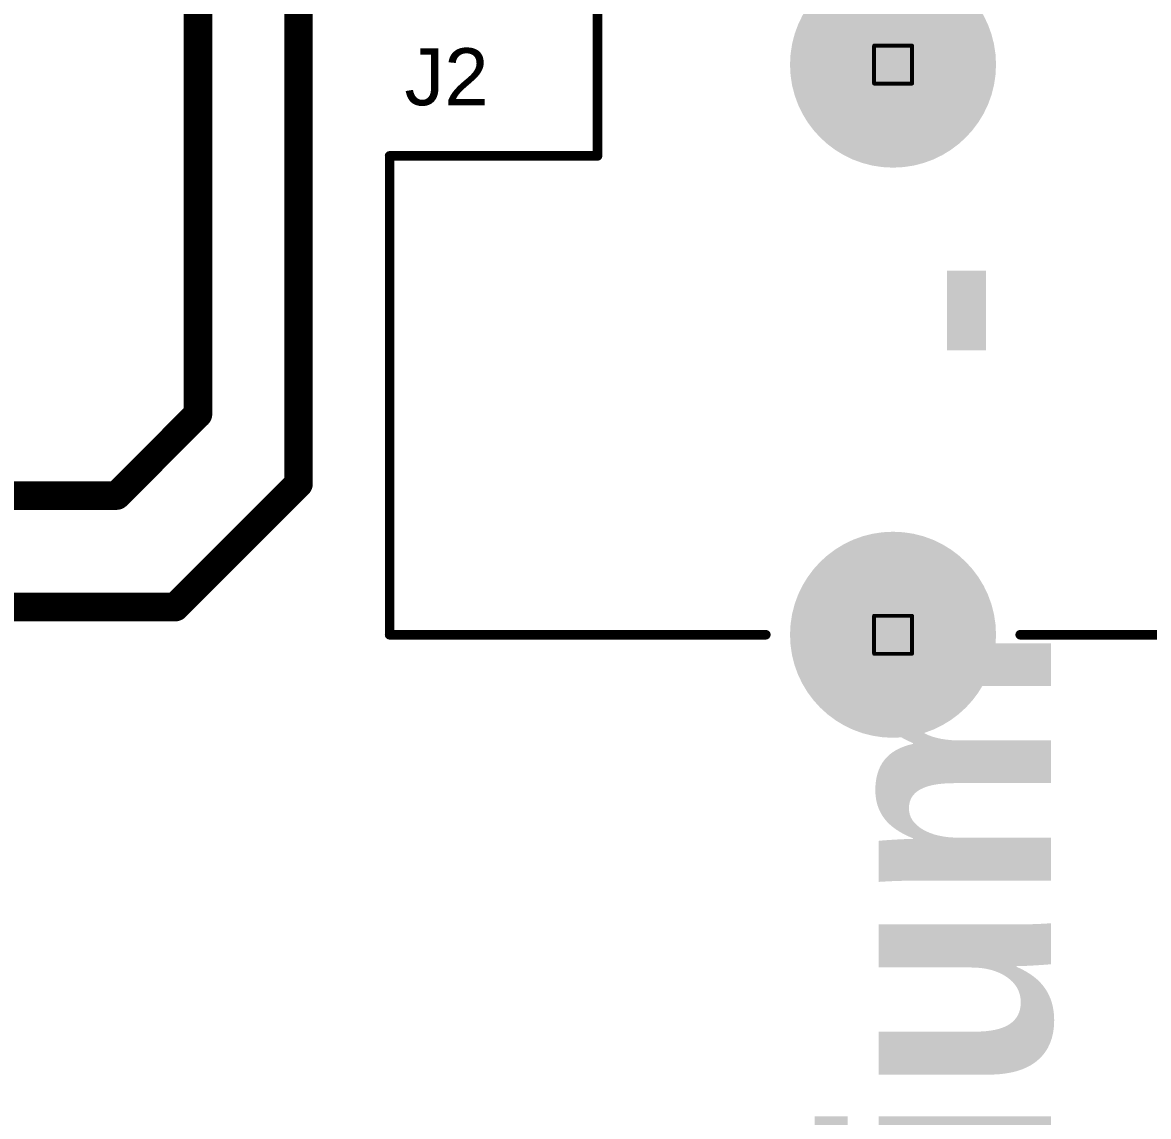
# Model space of a CAD drawing. Header units: inches. Extents: x 29 to 267, y 155 to 337.
# Drawn here: x 103.32 to 118.38, y 247.29 to 261.91 of the extents above; entities that cross this region are included whole.
import ezdxf

# ---------------------------------------------------------------- set-up
doc = ezdxf.new("R2010")
doc.units = ezdxf.units.IN
for name, color, linetype in [('Board Outline', 216, 'Continuous'), ('Bottom Layer', 5, 'Continuous'), ('Bottom Solder', 6, 'Continuous'), ('Drill Drawing', 1, 'Continuous'), ('Multi-Layer', 9, 'Continuous'), ('Pad Holes', 156, 'Continuous'), ('Top Layer', 1, 'Continuous'), ('Top Overlay', 2, 'Continuous'), ('Top Solder', 216, 'Continuous')]:
    doc.layers.add(name, color=color, linetype=linetype)
doc.styles.add('Arial', font='', dxfattribs={"height": 0.2})
doc.styles.add('Arial_Bold', font='', dxfattribs={"height": 0.2})
doc.styles.get('Arial').set_extended_font_data('Arial')
doc.styles.get('Arial_Bold').set_extended_font_data('Arial', bold=True)

# ---------------------------------------------------------------- blocks, each defined once
blk = doc.blocks.new('BK_92_72')
at = {"layer": 'Bottom Layer'}
h = blk.add_hatch(color=5, dxfattribs=at)
edge = h.paths.add_edge_path()
edge.add_arc((0, 3.81), 1.275, 0, 360)
h = blk.add_hatch(color=5, dxfattribs=at)
edge = h.paths.add_edge_path()
edge.add_arc((0, -3.81), 1.275, 0, 360)
at = {"layer": 'Bottom Solder'}
h = blk.add_hatch(color=6, dxfattribs=at)
edge = h.paths.add_edge_path()
edge.add_arc((0, 3.81), 1.377, 0, 360)
h = blk.add_hatch(color=6, dxfattribs=at)
edge = h.paths.add_edge_path()
edge.add_arc((0, -3.81), 1.377, 0, 360)
at = {"layer": 'Multi-Layer'}
h = blk.add_hatch(color=9, dxfattribs=at)
edge = h.paths.add_edge_path()
edge.add_arc((0, 3.81), 1.275, 0, 360)
h = blk.add_hatch(color=9, dxfattribs=at)
edge = h.paths.add_edge_path()
edge.add_arc((0, -3.81), 1.275, 0, 360)
at = {"layer": 'Pad Holes'}
h = blk.add_hatch(color=7, dxfattribs=at)
edge = h.paths.add_edge_path()
edge.add_arc((0, 3.81), 0.85, 0, 360)
h = blk.add_hatch(color=7, dxfattribs=at)
edge = h.paths.add_edge_path()
edge.add_arc((0, -3.81), 0.85, 0, 360)
at = {"layer": 'Top Layer'}
h = blk.add_hatch(color=1, dxfattribs=at)
edge = h.paths.add_edge_path()
edge.add_arc((0, 3.81), 1.275, 0, 360)
h = blk.add_hatch(color=1, dxfattribs=at)
edge = h.paths.add_edge_path()
edge.add_arc((0, -3.81), 1.275, 0, 360)
at = {"layer": 'Top Solder'}
h = blk.add_hatch(color=216, dxfattribs=at)
edge = h.paths.add_edge_path()
edge.add_arc((0, 3.81), 1.377, 0, 360)
h = blk.add_hatch(color=216, dxfattribs=at)
edge = h.paths.add_edge_path()
edge.add_arc((0, -3.81), 1.377, 0, 360)
at = {"layer": 'Top Overlay'}
for points in [[(-3.95, 5.71, 0.127, 0.127, 0), (3.95, 5.71, 0.127, 0.127, 0)], [(-3.95, 2.59, 0.127, 0.127, 0), (-3.95, 5.71, 0.127, 0.127, 0)], [(3.95, 2.59, 0.127, 0.127, 0), (3.95, 5.71, 0.127, 0.127, 0)], [(-6.73, -3.81, 0.127, 0.127, 0), (-6.73, 2.59, 0.127, 0.127, 0)], [(-6.73, 2.59, 0.127, 0.127, 0), (-3.95, 2.59, 0.127, 0.127, 0)], [(3.95, 2.59, 0.127, 0.127, 0), (6.73, 2.59, 0.127, 0.127, 0)], [(6.73, -3.81, 0.127, 0.127, 0), (6.73, 2.59, 0.127, 0.127, 0)], [(-6.73, -3.81, 0.127, 0.127, 0), (-1.7, -3.81, 0.127, 0.127, 0)], [(1.7, -3.81, 0.127, 0.127, 0), (6.73, -3.81, 0.127, 0.127, 0)]]:
    blk.add_lwpolyline(points, format="xyseb", dxfattribs=at)
for points in [[(-3.982, 5.71, 0.0635, 0.0635, 1), (-3.918, 5.71, 0.0635, 0.0635, 1)], [(-3.982, 5.71, 0.0635, 0.0635, 1), (-3.918, 5.71, 0.0635, 0.0635, 1)], [(3.918, 5.71, 0.0635, 0.0635, 1), (3.982, 5.71, 0.0635, 0.0635, 1)], [(3.918, 5.71, 0.0635, 0.0635, 1), (3.982, 5.71, 0.0635, 0.0635, 1)], [(-6.762, 2.59, 0.0635, 0.0635, 1), (-6.698, 2.59, 0.0635, 0.0635, 1)], [(-6.762, 2.59, 0.0635, 0.0635, 1), (-6.698, 2.59, 0.0635, 0.0635, 1)], [(-3.982, 2.59, 0.0635, 0.0635, 1), (-3.918, 2.59, 0.0635, 0.0635, 1)], [(-3.982, 2.59, 0.0635, 0.0635, 1), (-3.918, 2.59, 0.0635, 0.0635, 1)], [(3.918, 2.59, 0.0635, 0.0635, 1), (3.982, 2.59, 0.0635, 0.0635, 1)], [(3.918, 2.59, 0.0635, 0.0635, 1), (3.982, 2.59, 0.0635, 0.0635, 1)], [(6.698, 2.59, 0.0635, 0.0635, 1), (6.762, 2.59, 0.0635, 0.0635, 1)], [(6.698, 2.59, 0.0635, 0.0635, 1), (6.762, 2.59, 0.0635, 0.0635, 1)], [(-6.762, -3.81, 0.0635, 0.0635, 1), (-6.698, -3.81, 0.0635, 0.0635, 1)], [(-6.762, -3.81, 0.0635, 0.0635, 1), (-6.698, -3.81, 0.0635, 0.0635, 1)], [(-1.732, -3.81, 0.0635, 0.0635, 1), (-1.668, -3.81, 0.0635, 0.0635, 1)], [(1.668, -3.81, 0.0635, 0.0635, 1), (1.732, -3.81, 0.0635, 0.0635, 1)], [(6.698, -3.81, 0.0635, 0.0635, 1), (6.762, -3.81, 0.0635, 0.0635, 1)], [(6.698, -3.81, 0.0635, 0.0635, 1), (6.762, -3.81, 0.0635, 0.0635, 1)]]:
    blk.add_lwpolyline(points, format="xyseb", close=True, dxfattribs=at)

msp = doc.modelspace()

# ---------------------------------------------------------------- linework, layer by layer
at = {"layer": 'Board Outline'}
msp.add_lwpolyline([(55.145, 191.491, 0.254, 0.254, -2.452185), (125.145, 191.491, 0.254, 0.254, 0)], format="xyseb", dxfattribs=at)
at = {"layer": 'Drill Drawing'}
for points in [[(114.706, 261.606, 0.0508, 0.0508, 0), (115.214, 261.606, 0.0508, 0.0508, 0)], [(114.706, 261.098, 0.0508, 0.0508, 0), (114.706, 261.606, 0.0508, 0.0508, 0)], [(115.214, 261.098, 0.0508, 0.0508, 0), (115.214, 261.606, 0.0508, 0.0508, 0)], [(114.706, 261.098, 0.0508, 0.0508, 0), (115.214, 261.098, 0.0508, 0.0508, 0)], [(114.706, 253.986, 0.0508, 0.0508, 0), (115.214, 253.986, 0.0508, 0.0508, 0)], [(114.706, 253.478, 0.0508, 0.0508, 0), (114.706, 253.986, 0.0508, 0.0508, 0)], [(115.214, 253.478, 0.0508, 0.0508, 0), (115.214, 253.986, 0.0508, 0.0508, 0)], [(114.706, 253.478, 0.0508, 0.0508, 0), (115.214, 253.478, 0.0508, 0.0508, 0)]]:
    msp.add_lwpolyline(points, format="xyseb", dxfattribs=at)
for points in [[(114.694, 261.606, 0.0254, 0.0254, 1), (114.719, 261.606, 0.0254, 0.0254, 1)], [(114.694, 261.606, 0.0254, 0.0254, 1), (114.719, 261.606, 0.0254, 0.0254, 1)], [(115.202, 261.606, 0.0254, 0.0254, 1), (115.227, 261.606, 0.0254, 0.0254, 1)], [(115.202, 261.606, 0.0254, 0.0254, 1), (115.227, 261.606, 0.0254, 0.0254, 1)], [(114.694, 261.098, 0.0254, 0.0254, 1), (114.719, 261.098, 0.0254, 0.0254, 1)], [(114.694, 261.098, 0.0254, 0.0254, 1), (114.719, 261.098, 0.0254, 0.0254, 1)], [(115.202, 261.098, 0.0254, 0.0254, 1), (115.227, 261.098, 0.0254, 0.0254, 1)], [(115.202, 261.098, 0.0254, 0.0254, 1), (115.227, 261.098, 0.0254, 0.0254, 1)], [(114.694, 253.986, 0.0254, 0.0254, 1), (114.719, 253.986, 0.0254, 0.0254, 1)], [(114.694, 253.986, 0.0254, 0.0254, 1), (114.719, 253.986, 0.0254, 0.0254, 1)], [(115.202, 253.986, 0.0254, 0.0254, 1), (115.227, 253.986, 0.0254, 0.0254, 1)], [(115.202, 253.986, 0.0254, 0.0254, 1), (115.227, 253.986, 0.0254, 0.0254, 1)], [(114.694, 253.478, 0.0254, 0.0254, 1), (114.719, 253.478, 0.0254, 0.0254, 1)], [(114.694, 253.478, 0.0254, 0.0254, 1), (114.719, 253.478, 0.0254, 0.0254, 1)], [(115.202, 253.478, 0.0254, 0.0254, 1), (115.227, 253.478, 0.0254, 0.0254, 1)], [(115.202, 253.478, 0.0254, 0.0254, 1), (115.227, 253.478, 0.0254, 0.0254, 1)]]:
    msp.add_lwpolyline(points, format="xyseb", close=True, dxfattribs=at)
at = {"layer": 'Top Layer'}
for points in [[(105.668, 256.68, 0.381, 0.381, 0), (105.668, 264.433, 0.381, 0.381, 0)], [(107.013, 255.749, 0.381, 0.381, 0), (107.013, 264.433, 0.381, 0.381, 0)], [(104.581, 255.592, 0.381, 0.381, 0), (105.668, 256.68, 0.381, 0.381, 0)], [(105.366, 254.102, 0.381, 0.381, 0), (107.013, 255.749, 0.381, 0.381, 0)], [(88.682, 255.592, 0.381, 0.381, 0), (104.581, 255.592, 0.381, 0.381, 0)], [(91.554, 254.102, 0.381, 0.381, 0), (105.366, 254.102, 0.381, 0.381, 0)]]:
    msp.add_lwpolyline(points, format="xyseb", dxfattribs=at)
for points in [[(105.573, 256.68, 0.191, 0.191, 1), (105.764, 256.68, 0.191, 0.191, 1)], [(105.573, 256.68, 0.191, 0.191, 1), (105.764, 256.68, 0.191, 0.191, 1)], [(106.918, 255.749, 0.191, 0.191, 1), (107.108, 255.749, 0.191, 0.191, 1)], [(106.918, 255.749, 0.191, 0.191, 1), (107.108, 255.749, 0.191, 0.191, 1)], [(104.485, 255.592, 0.191, 0.191, 1), (104.676, 255.592, 0.191, 0.191, 1)], [(104.485, 255.592, 0.191, 0.191, 1), (104.676, 255.592, 0.191, 0.191, 1)], [(105.27, 254.102, 0.191, 0.191, 1), (105.461, 254.102, 0.191, 0.191, 1)], [(105.27, 254.102, 0.191, 0.191, 1), (105.461, 254.102, 0.191, 0.191, 1)]]:
    msp.add_lwpolyline(points, format="xyseb", close=True, dxfattribs=at)

# ---------------------------------------------------------------- block references
msp.add_blockref('BK_92_72', (114.96, 257.542))

# ---------------------------------------------------------------- texts
at = {"layer": 'Top Overlay', "style": 'Arial'}
msp.add_text('J2', height=0.762, dxfattribs=at).set_placement((108.429, 260.809))
at = {"layer": 'Top Overlay', "style": 'Arial_Bold'}
msp.add_text('+   3.6V Lithium   -', height=3, rotation=90, dxfattribs=at).set_placement((117.072, 223.025))

doc.saveas('drawing.dxf')
